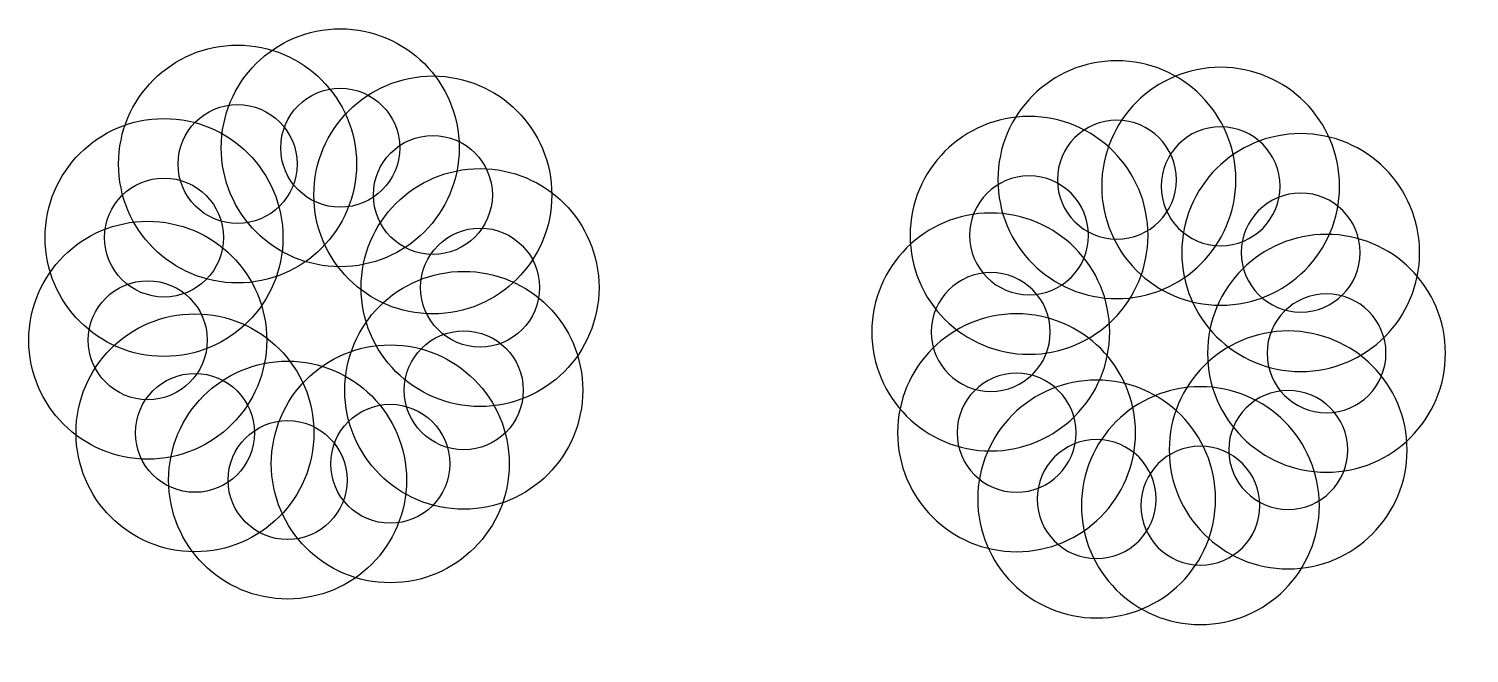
# Model space of a CAD drawing. Header units: millimetres. Extents: x 2754 to 3238, y 2122 to 2332.
import ezdxf

# ---------------------------------------------------------------- set-up
doc = ezdxf.new("R2010")
doc.units = ezdxf.units.MM

# ---------------------------------------------------------------- blocks, each defined once
blk = doc.blocks.new('*U6')
for radius in [40, 20]:
    blk.add_circle((40, 40), radius)
blk = doc.blocks.new('*U7')
at = {"color": 0, "linetype": 'ByBlock', "lineweight": -2, "transparency": 16777216}
for p in [(2758.82, 2305.74), (2724.29, 2300.27), (2789.97, 2289.87), (2699.57, 2275.55), (2805.84, 2258.72), (2694.1, 2241.02), (2800.37, 2224.18), (2709.97, 2209.87), (2775.65, 2199.46), (2741.12, 2193.99)]:
    blk.add_blockref('*U6', p, dxfattribs=at)
blk = doc.blocks.new('*U8')
for radius in [40, 20]:
    blk.add_circle((40, 40), radius)
blk = doc.blocks.new('*U10')
at = {"color": 0, "linetype": 'ByBlock', "lineweight": -2, "transparency": 16777216}
for p in [(2758.82, 2305.74), (2724.29, 2300.27), (2789.97, 2289.87), (2699.57, 2275.55), (2805.84, 2258.72), (2694.1, 2241.02), (2800.37, 2224.18), (2709.97, 2209.87), (2775.65, 2199.46), (2741.12, 2193.99)]:
    blk.add_blockref('*U8', p, dxfattribs=at)

msp = doc.modelspace()

# ---------------------------------------------------------------- block references
msp.add_blockref('*U7', (59.58, -54.05))
at = {"xscale": -1, "rotation": 5.37120544084715}
msp.add_blockref('*U10', (6125.67, 207.5), dxfattribs=at)

doc.saveas('drawing.dxf')
